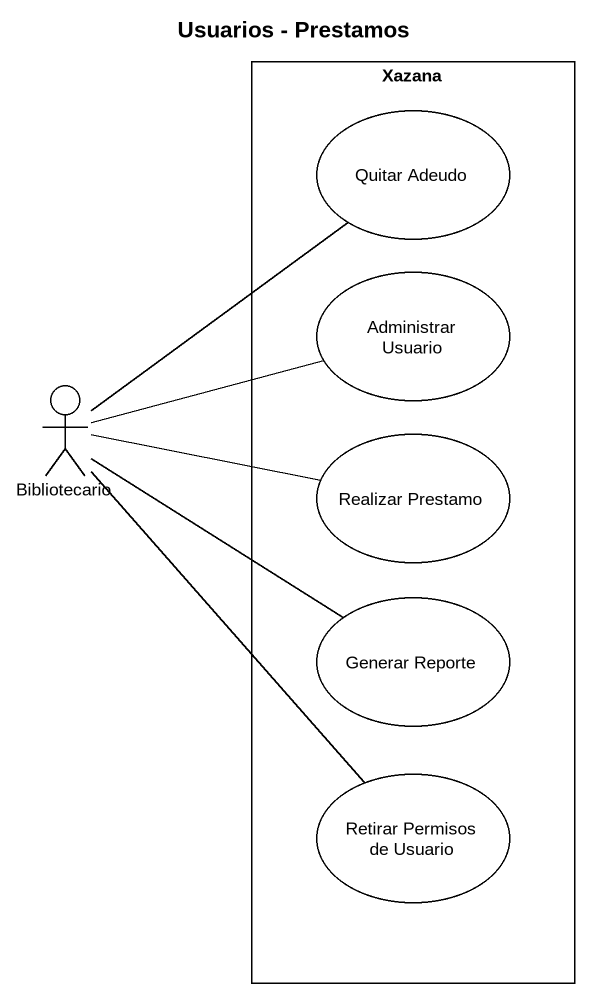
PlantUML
@startuml
title Usuarios - Prestamos
rectangle Xazana {
  usecase "Quitar Adeudo" as Quitar_Adeudo
  usecase "Administrar Usuario" as Administrar_Usuario
  usecase "Realizar Prestamo" as Realizar_Prestamo
  usecase "Generar Reporte" as Generar_Reporte
  usecase "Retirar Permisos de Usuario" as Retirar_Permisos_de_Usuario
}
actor Bibliotecario
Bibliotecario -up- Quitar_Adeudo
Bibliotecario -right- Administrar_Usuario
Bibliotecario -right- Realizar_Prestamo
Bibliotecario -right- Generar_Reporte
Bibliotecario -- Retirar_Permisos_de_Usuario
@enduml
